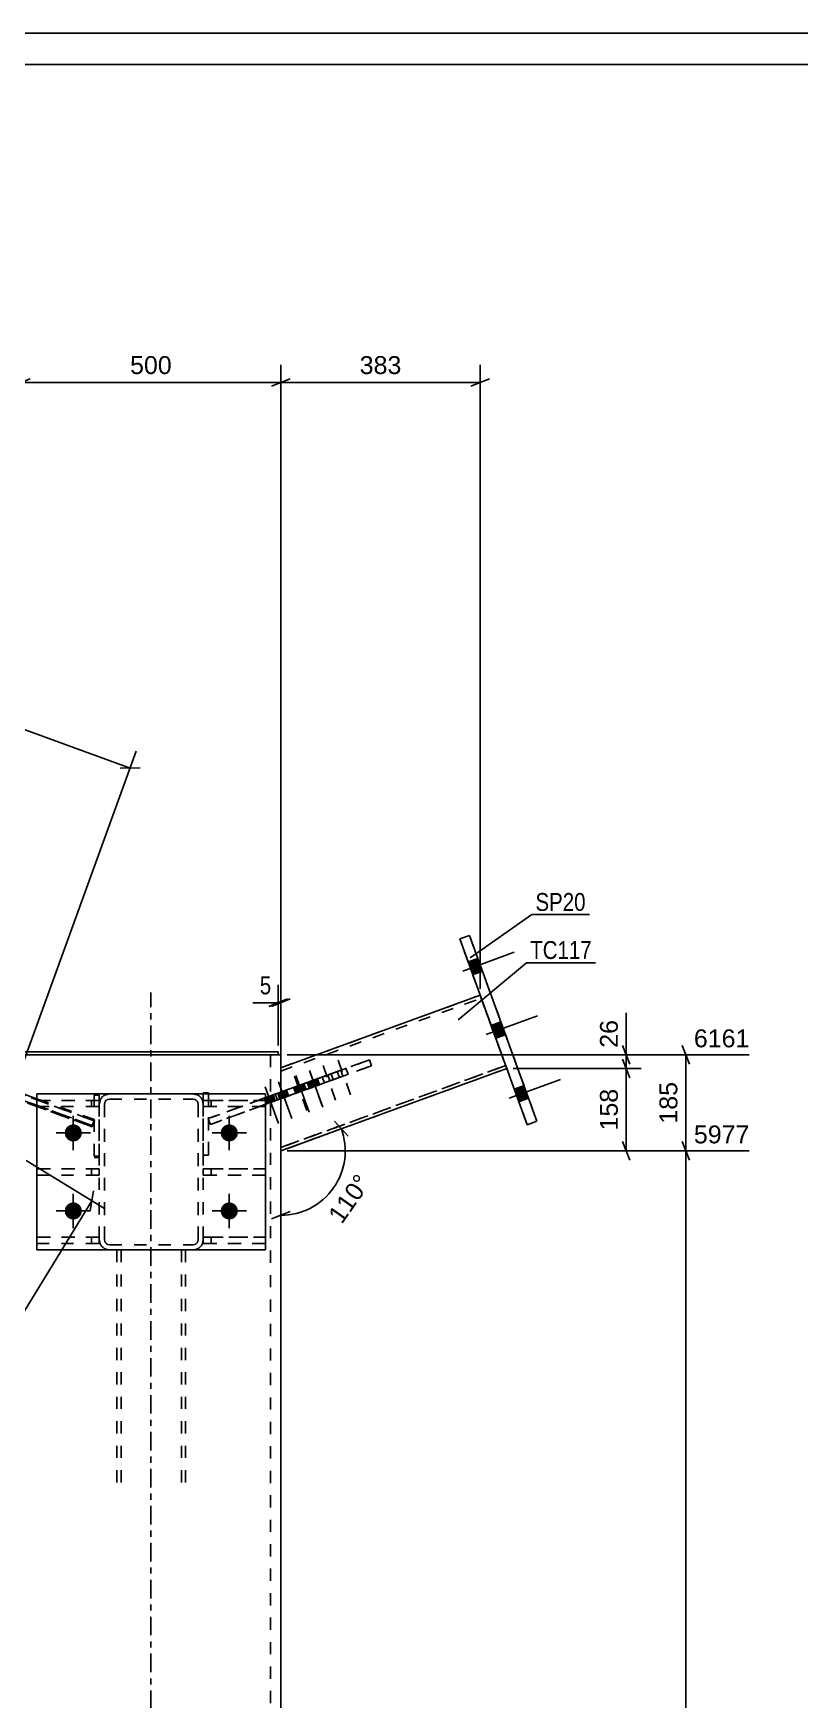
# Model space of a CAD drawing. Header units: millimetres. Extents: x -282 to 907, y -340 to 501.
# Drawn here: x 312.6 to 435.4, y 234.2 to 501.1 of the extents above; entities that cross this region are included whole.
import ezdxf

# ---------------------------------------------------------------- set-up
doc = ezdxf.new("R2010")
doc.units = ezdxf.units.MM
doc.linetypes.add('DXK_LINE_DOT2', pattern=[3.9198, 1.9599, -1.9599])
doc.linetypes.add('DXK_LINE_DOT3', pattern=[5.9187, 2.979, -0.9799, 0.9799, -0.9799])
doc.styles.add('Arial', font='ARIAL.TTF', dxfattribs={"height": 0.2})
doc.styles.add('Arial Narrow', font='ARIALN.TTF', dxfattribs={"height": 0.2})

# ---------------------------------------------------------------- blocks, each defined once
blk = doc.blocks.new('Unknown-284934793-1132')
at = {"color": 5, "linetype": 'Continuous'}
for p, q in [((907.31, 501.09), (-281.69, 501.09)), ((902.31, 496.09), (-276.69, 496.09))]:
    blk.add_line(p, q, dxfattribs=at)
blk = doc.blocks.new('Part-284934793-50578 - 50568')
at = {"color": 7, "linetype": 'DXK_LINE_DOT2'}
for p, q in [((324.81, 331.19), (324.18, 331.07)), ((324.81, 331.19), (338.15, 331.19)), ((324.81, 331.19), (324.81, 331.19)), ((338.15, 331.19), (338.15, 331.19)), ((338.79, 331.07), (338.15, 331.19)), ((323.27, 330.16), (323.15, 329.53)), ((323.15, 329.53), (323.15, 307.86)), ((323.98, 329.53), (324.04, 329.84)), ((323.98, 329.53), (323.98, 329.53)), ((323.98, 307.86), (323.98, 329.53)), ((324.5, 330.3), (324.81, 330.36)), ((324.81, 330.36), (324.81, 330.36)), ((324.81, 330.36), (338.15, 330.36)), ((338.15, 330.36), (338.15, 330.36)), ((338.15, 330.36), (338.47, 330.3)), ((338.92, 329.84), (338.98, 329.53)), ((338.98, 329.53), (338.98, 329.53)), ((338.98, 307.86), (338.98, 329.53)), ((339.81, 329.53), (339.69, 330.16)), ((339.81, 329.53), (339.81, 307.86)), ((323.15, 307.86), (323.27, 307.22)), ((323.98, 307.86), (323.98, 307.86)), ((324.04, 307.54), (323.98, 307.86)), ((324.81, 307.03), (324.5, 307.09)), ((324.81, 307.03), (324.81, 307.03)), ((324.81, 307.03), (338.15, 307.03)), ((338.47, 307.09), (338.15, 307.03)), ((338.15, 307.03), (338.15, 307.03)), ((338.98, 307.86), (338.92, 307.54)), ((338.98, 307.86), (338.98, 307.86)), ((339.69, 307.22), (339.81, 307.86)), ((324.18, 306.32), (324.81, 306.19)), ((324.81, 306.19), (338.15, 306.19)), ((324.81, 306.19), (324.81, 306.19)), ((338.15, 306.19), (338.79, 306.32)), ((338.15, 306.19), (338.15, 306.19))]:
    blk.add_line(p, q, dxfattribs=at)
at = {"color": 7, "linetype": 'DXK_LINE_DOT3'}
blk.add_line((331.48, 318.69), (331.48, 318.69), dxfattribs=at)
at = {"color": 7, "linetype": 'DXK_LINE_DOT2'}
for centre, radius, start, end in [((324.81, 329.53), 1.67, 112.5, 157.5), ((338.15, 329.53), 1.67, 22.5, 67.5), ((324.81, 329.53), 0.833, 112.5, 157.5), ((338.15, 329.53), 0.833, 22.5, 67.5), ((324.81, 307.86), 1.67, 202.5, 247.5), ((324.81, 307.86), 0.833, 202.5, 247.5), ((338.15, 307.86), 0.833, 292.5, 337.5), ((338.15, 307.86), 1.67, 292.5, 337.5)]:
    blk.add_arc(centre, radius, start, end, dxfattribs=at)
blk = doc.blocks.new('Part-284934793-50576 - 50568')
at = {"color": 7, "linetype": 'DXK_LINE_DOT3'}
blk.add_line((331.41, 13.64), (331.41, 347.46), dxfattribs=at)
at = {"color": 2, "linetype": 'Continuous'}
for p, q in [((312.4, 337.46), (350.43, 337.46)), ((352.25, 337.46), (351.83, 337.46)), ((352.25, 337.46), (352.25, 331.48)), ((352.25, 330.42), (352.25, 52.15))]:
    blk.add_line(p, q, dxfattribs=at)
at = {"color": 7, "linetype": 'DXK_LINE_DOT2'}
for p, q in [((312.64, 337.46), (313.91, 337.46)), ((351.83, 337.46), (350.19, 337.46)), ((350.58, 337.46), (350.58, 13.64)), ((352.25, 337.46), (351.27, 337.46)), ((352.25, 331.48), (352.25, 330.42))]:
    blk.add_line(p, q, dxfattribs=at)
blk = doc.blocks.new('Part-284934793-50579 - 50568')
at = {"color": 7, "linetype": 'DXK_LINE_DOT2'}
for p, q in [((324.81, 331.19), (324.18, 331.07)), ((324.18, 331.07), (324.81, 331.19)), ((324.81, 331.19), (338.15, 331.19)), ((324.81, 331.19), (324.81, 331.19)), ((338.15, 331.19), (324.81, 331.19)), ((338.15, 331.19), (338.15, 331.19)), ((338.79, 331.07), (338.15, 331.19)), ((338.15, 331.19), (338.79, 331.07)), ((323.27, 330.17), (323.15, 329.53)), ((323.15, 329.53), (323.27, 330.16)), ((323.15, 329.53), (323.15, 307.86)), ((323.98, 329.53), (324.04, 329.85)), ((324.04, 329.85), (323.98, 329.53)), ((323.98, 329.53), (323.98, 307.86)), ((324.5, 330.3), (324.81, 330.36)), ((324.81, 330.36), (324.5, 330.3)), ((324.81, 330.36), (338.15, 330.36)), ((324.81, 330.36), (324.81, 330.36)), ((324.81, 330.36), (338.15, 330.36)), ((338.15, 330.36), (338.15, 330.36)), ((338.15, 330.36), (338.47, 330.3)), ((338.47, 330.3), (338.15, 330.36)), ((338.92, 329.85), (338.98, 329.53)), ((338.98, 329.53), (338.92, 329.85)), ((338.98, 329.53), (338.98, 307.86)), ((339.81, 329.53), (339.69, 330.17)), ((339.69, 330.16), (339.81, 329.53)), ((339.81, 329.53), (339.81, 307.86)), ((323.15, 307.86), (323.27, 307.22)), ((323.27, 307.22), (323.15, 307.86)), ((324.04, 307.54), (323.98, 307.86)), ((323.98, 307.86), (324.04, 307.54)), ((324.81, 307.03), (324.5, 307.09)), ((324.5, 307.09), (324.81, 307.03)), ((324.81, 307.03), (338.15, 307.03)), ((324.81, 307.03), (324.81, 307.03)), ((324.81, 307.03), (338.15, 307.03)), ((338.47, 307.09), (338.15, 307.03)), ((338.15, 307.03), (338.47, 307.09)), ((338.15, 307.03), (338.15, 307.03)), ((338.98, 307.86), (338.92, 307.54)), ((338.92, 307.54), (338.98, 307.86)), ((339.69, 307.22), (339.81, 307.86)), ((339.81, 307.86), (339.69, 307.22)), ((324.18, 306.32), (324.81, 306.19)), ((324.81, 306.19), (324.18, 306.32)), ((324.81, 306.19), (324.81, 306.19)), ((324.81, 306.19), (338.15, 306.19)), ((338.15, 306.19), (338.79, 306.32)), ((338.79, 306.32), (338.15, 306.19)), ((338.15, 306.19), (338.15, 306.19))]:
    blk.add_line(p, q, dxfattribs=at)
at = {"color": 7, "linetype": 'DXK_LINE_DOT3'}
blk.add_line((331.48, 318.69), (331.48, 318.69), dxfattribs=at)
at = {"color": 2, "linetype": 'Continuous'}
blk.add_line((324.81, 306.19), (338.15, 306.19), dxfattribs=at)
at = {"color": 7, "linetype": 'DXK_LINE_DOT2'}
for centre, radius, start, end in [((324.81, 329.53), 1.67, 112.5, 157.5), ((324.81, 329.53), 1.67, 112.5, 157.5), ((338.15, 329.53), 1.67, 22.5, 67.5), ((338.15, 329.53), 1.67, 22.5, 67.5), ((324.81, 329.53), 0.833, 112.5, 157.5), ((324.81, 329.53), 0.833, 112.5, 157.5), ((338.15, 329.53), 0.833, 22.5, 67.5), ((338.15, 329.53), 0.833, 22.5, 67.5), ((324.81, 307.86), 1.67, 202.5, 247.5), ((324.81, 307.86), 1.67, 202.5, 247.5), ((324.81, 307.86), 0.833, 202.5, 247.5), ((324.81, 307.86), 0.833, 202.5, 247.5), ((338.15, 307.86), 0.833, 292.5, 337.5), ((338.15, 307.86), 0.833, 292.5, 337.5), ((338.15, 307.86), 1.67, 292.5, 337.5), ((338.15, 307.86), 1.67, 292.5, 337.5)]:
    blk.add_arc(centre, radius, start, end, dxfattribs=at)
blk = doc.blocks.new('Bolt-284934793-50707 - 50568')
at = {"linetype": 'Continuous'}
for points in [[(351, 331.03), (349.59, 330.51), (349.93, 329.57), (351.34, 330.09)], [(353.16, 331.81), (351.75, 331.3), (352.1, 330.36), (353.5, 330.87)], [(355.95, 332.83), (354.54, 332.31), (354.88, 331.38), (356.29, 331.89)], [(358.11, 333.61), (356.7, 333.1), (357.04, 332.16), (358.45, 332.67)]]:
    blk.add_hatch(color=1, dxfattribs=at).paths.add_polyline_path(points)
at = {"color": 1, "linetype": 'Continuous'}
for p, q in [((354.67, 334.14), (356.81, 328.26)), ((356.84, 334.92), (358.97, 329.05)), ((349.73, 332.34), (351.86, 326.46)), ((351, 331.03), (351.34, 330.09)), ((351.75, 331.3), (352.1, 330.36)), ((351.89, 333.12), (354.03, 327.25)), ((353.16, 331.81), (353.5, 330.87)), ((354.54, 332.31), (354.88, 331.38)), ((355.95, 332.83), (356.29, 331.89)), ((356.7, 333.1), (357.04, 332.16)), ((358.11, 333.61), (358.45, 332.67)), ((349.59, 330.51), (349.93, 329.57))]:
    blk.add_line(p, q, dxfattribs=at)
blk = doc.blocks.new('Part-284934793-50592 - 50568')
at = {"color": 2, "linetype": 'Continuous'}
for p, q in [((384.19, 347), (352.25, 335.38)), ((352.25, 322.07), (388.47, 335.26))]:
    blk.add_line(p, q, dxfattribs=at)
at = {"color": 7, "linetype": 'DXK_LINE_DOT2'}
for p, q in [((352.25, 335.38), (384.19, 347)), ((352.25, 334.84), (384.37, 346.53)), ((352.25, 334.84), (384.37, 346.53)), ((384.19, 347), (388.47, 335.26)), ((388.47, 335.26), (384.19, 347)), ((384.19, 347), (384.19, 347)), ((384.37, 346.53), (384.37, 346.53)), ((352.25, 322.61), (388.3, 335.73)), ((388.3, 335.73), (352.25, 322.61)), ((352.25, 335.38), (352.25, 322.07)), ((352.25, 322.07), (388.47, 335.26)), ((388.3, 335.73), (388.3, 335.73)), ((388.47, 335.26), (388.47, 335.26))]:
    blk.add_line(p, q, dxfattribs=at)
blk = doc.blocks.new('Part-284934793-50657 - 50568')
at = {"color": 2, "linetype": 'Continuous'}
for p, q in [((323.15, 331.21), (322.31, 331.21)), ((322.31, 331.21), (322.31, 331.19)), ((322.31, 331.21), (322.31, 331.21)), ((323.15, 331.19), (323.15, 331.21)), ((323.15, 331.21), (323.15, 331.21))]:
    blk.add_line(p, q, dxfattribs=at)
at = {"color": 7, "linetype": 'DXK_LINE_DOT2'}
for p, q in [((322.31, 321.21), (322.31, 331.21)), ((322.31, 331.21), (323.15, 331.21)), ((323.15, 321.21), (323.15, 331.21)), ((322.31, 321.21), (323.15, 321.21)), ((322.31, 321.21), (323.15, 321.21))]:
    blk.add_line(p, q, dxfattribs=at)
blk = doc.blocks.new('Part-284934793-50594 - 50568')
at = {"color": 2, "linetype": 'Continuous'}
for p, q in [((382.48, 356.58), (380.92, 356.01)), ((380.92, 356.01), (380.92, 356.01)), ((380.92, 356.01), (391.75, 326.25)), ((382.48, 356.58), (382.48, 356.58)), ((393.31, 326.82), (382.48, 356.58)), ((393.31, 326.82), (391.75, 326.25)), ((391.75, 326.25), (391.75, 326.25)), ((393.31, 326.82), (393.31, 326.82))]:
    blk.add_line(p, q, dxfattribs=at)
at = {"color": 7, "linetype": 'DXK_LINE_DOT2'}
for p, q in [((380.92, 356.01), (382.48, 356.58)), ((391.75, 326.25), (380.92, 356.01)), ((382.48, 356.58), (393.31, 326.82)), ((393.31, 326.82), (391.75, 326.25))]:
    blk.add_line(p, q, dxfattribs=at)
blk = doc.blocks.new('Part-284934793-50659 - 50568')
at = {"color": 7, "linetype": 'DXK_LINE_DOT2'}
for p, q in [((323.15, 331.01), (322.31, 331.01)), ((322.31, 331.01), (322.31, 321.01)), ((323.15, 331.01), (322.31, 331.01)), ((323.15, 321.01), (323.15, 331.01)), ((322.31, 321.01), (323.15, 321.01)), ((322.31, 321.01), (323.15, 321.01))]:
    blk.add_line(p, q, dxfattribs=at)
blk = doc.blocks.new('Part-284934793-50606 - 50568')
at = {"color": 2, "linetype": 'Continuous'}
for p, q in [((313.15, 306.19), (313.15, 331.19)), ((313.15, 331.19), (349.81, 331.19)), ((349.81, 331.19), (349.81, 306.19)), ((349.81, 306.19), (313.15, 306.19)), ((313.15, 306.19), (313.15, 306.19)), ((349.81, 306.19), (349.81, 306.19))]:
    blk.add_line(p, q, dxfattribs=at)
at = {"color": 7, "linetype": 'DXK_LINE_DOT2'}
for p, q in [((313.15, 331.19), (349.81, 331.19)), ((313.15, 306.19), (349.81, 306.19)), ((313.15, 306.19), (313.15, 306.19)), ((349.81, 306.19), (349.81, 306.19))]:
    blk.add_line(p, q, dxfattribs=at)
blk = doc.blocks.new('Part-284934793-50689 - 50568')
at = {"color": 7, "linetype": 'DXK_LINE_DOT2'}
for p, q in [((287.55, 339.58), (287.21, 338.64)), ((297.25, 336.04), (287.55, 339.58)), ((287.55, 339.58), (293.81, 337.3)), ((287.21, 338.64), (296.91, 335.1)), ((293.47, 336.36), (287.21, 338.64)), ((293.81, 337.3), (293.47, 336.36)), ((322.01, 325.93), (293.47, 336.36)), ((293.81, 337.3), (322.36, 326.87)), ((297.25, 336.04), (296.91, 335.1)), ((296.91, 335.1), (322.01, 325.93)), ((322.36, 326.87), (297.25, 336.04)), ((322.36, 326.87), (322.01, 325.93)), ((322.36, 326.87), (322.01, 325.93)), ((322.01, 325.93), (322.01, 325.93)), ((322.36, 326.87), (322.36, 326.87))]:
    blk.add_line(p, q, dxfattribs=at)
blk = doc.blocks.new('Part-284934793-50608 - 50568')
at = {"color": 7, "linetype": 'DXK_LINE_DOT2'}
for p, q in [((323.15, 319.19), (313.15, 319.19)), ((313.15, 319.19), (321.9, 319.19)), ((313.15, 319.19), (313.15, 318.19)), ((313.15, 318.19), (323.15, 318.19)), ((313.15, 318.19), (321.9, 318.19)), ((321.9, 319.19), (323.15, 319.19)), ((321.9, 319.19), (321.9, 318.19)), ((321.9, 318.19), (323.15, 318.19)), ((323.15, 319.19), (323.15, 319.19)), ((323.15, 319.19), (323.15, 318.19))]:
    blk.add_line(p, q, dxfattribs=at)
blk = doc.blocks.new('Part-284934793-50609 - 50568')
at = {"color": 7, "linetype": 'DXK_LINE_DOT2'}
for p, q in [((323.15, 330.15), (313.15, 330.15)), ((313.15, 330.15), (321.9, 330.15)), ((313.15, 330.15), (313.15, 329.15)), ((313.15, 329.15), (323.15, 329.15)), ((313.15, 329.15), (321.9, 329.15)), ((321.9, 330.15), (323.15, 330.15)), ((321.9, 330.15), (321.9, 329.15)), ((321.9, 329.15), (323.15, 329.15)), ((323.15, 330.15), (323.15, 330.15)), ((323.15, 330.15), (323.15, 329.15))]:
    blk.add_line(p, q, dxfattribs=at)
blk = doc.blocks.new('Part-284934793-50674 - 50568')
at = {"color": 7, "linetype": 'DXK_LINE_DOT2'}
for p, q in [((325.98, 306.19), (325.98, 306.2)), ((325.98, 306.2), (325.98, 268.21)), ((325.98, 306.2), (326.08, 306.2)), ((326.08, 306.19), (325.98, 306.19)), ((326.08, 306.2), (326.37, 306.2)), ((326.37, 306.19), (326.08, 306.19)), ((326.37, 306.2), (326.8, 306.2)), ((326.8, 306.19), (326.37, 306.19)), ((326.65, 306.2), (326.65, 268.21)), ((326.7, 306.2), (326.65, 306.2)), ((326.65, 306.19), (326.7, 306.19)), ((326.84, 306.2), (326.7, 306.2)), ((326.7, 306.19), (326.84, 306.19)), ((326.8, 306.2), (327.31, 306.2)), ((327.31, 306.19), (326.8, 306.19)), ((327.06, 306.2), (326.84, 306.2)), ((326.84, 306.19), (327.06, 306.19)), ((327.31, 306.2), (327.06, 306.2)), ((327.06, 306.19), (327.31, 306.19)), ((327.31, 306.2), (335.65, 306.2)), ((327.31, 306.2), (335.65, 306.2)), ((327.31, 306.19), (335.65, 306.19)), ((327.31, 306.19), (335.65, 306.19)), ((335.9, 306.2), (335.65, 306.2)), ((335.65, 306.2), (336.16, 306.2)), ((335.65, 306.19), (335.9, 306.19)), ((336.16, 306.19), (335.65, 306.19)), ((336.12, 306.2), (335.9, 306.2)), ((335.9, 306.19), (336.12, 306.19)), ((336.26, 306.2), (336.12, 306.2)), ((336.12, 306.19), (336.26, 306.19)), ((336.16, 306.2), (336.59, 306.2)), ((336.59, 306.19), (336.16, 306.19)), ((336.31, 306.2), (336.26, 306.2)), ((336.26, 306.19), (336.31, 306.19)), ((336.31, 306.2), (336.31, 268.21)), ((336.59, 306.2), (336.88, 306.2)), ((336.88, 306.19), (336.59, 306.19)), ((336.88, 306.2), (336.98, 306.2)), ((336.98, 306.19), (336.88, 306.19)), ((336.98, 306.19), (336.98, 306.2)), ((336.98, 306.2), (336.98, 268.21))]:
    blk.add_line(p, q, dxfattribs=at)
blk = doc.blocks.new('Part-284934793-50610 - 50568')
at = {"color": 7, "linetype": 'DXK_LINE_DOT2'}
for p, q in [((323.15, 308.24), (313.15, 308.24)), ((313.15, 308.24), (321.9, 308.24)), ((313.15, 308.24), (313.15, 307.24)), ((313.15, 307.24), (323.15, 307.24)), ((313.15, 307.24), (321.9, 307.24)), ((321.9, 308.24), (323.15, 308.24)), ((321.9, 308.24), (321.9, 307.24)), ((321.9, 307.24), (323.15, 307.24)), ((323.15, 308.24), (323.15, 308.24)), ((323.15, 308.24), (323.15, 307.24))]:
    blk.add_line(p, q, dxfattribs=at)
blk = doc.blocks.new('Part-284934793-50611 - 50568')
at = {"color": 7, "linetype": 'DXK_LINE_DOT2'}
for p, q in [((339.81, 318.19), (339.81, 319.19)), ((339.81, 319.19), (341.06, 319.19)), ((349.81, 319.19), (339.81, 319.19)), ((341.06, 318.19), (339.81, 318.19)), ((339.81, 318.19), (339.81, 318.19)), ((339.81, 318.19), (349.81, 318.19)), ((341.06, 318.19), (341.06, 319.19)), ((341.06, 319.19), (349.81, 319.19)), ((349.81, 318.19), (341.06, 318.19)), ((349.81, 318.19), (349.81, 319.19))]:
    blk.add_line(p, q, dxfattribs=at)
blk = doc.blocks.new('Part-284934793-50612 - 50568')
at = {"color": 7, "linetype": 'DXK_LINE_DOT2'}
for p, q in [((339.81, 329.15), (339.81, 330.15)), ((339.81, 330.15), (341.06, 330.15)), ((349.81, 330.15), (339.81, 330.15)), ((341.06, 329.15), (339.81, 329.15)), ((339.81, 329.15), (339.81, 329.15)), ((339.81, 329.15), (349.81, 329.15)), ((341.06, 329.15), (341.06, 330.15)), ((341.06, 330.15), (349.81, 330.15)), ((349.81, 329.15), (341.06, 329.15)), ((349.81, 329.15), (349.81, 330.15))]:
    blk.add_line(p, q, dxfattribs=at)
blk = doc.blocks.new('Part-284934793-50613 - 50568')
at = {"color": 7, "linetype": 'DXK_LINE_DOT2'}
for p, q in [((339.81, 307.24), (339.81, 308.24)), ((339.81, 308.24), (341.06, 308.24)), ((349.81, 308.24), (339.81, 308.24)), ((341.06, 307.24), (339.81, 307.24)), ((339.81, 307.24), (339.81, 307.24)), ((339.81, 307.24), (349.81, 307.24)), ((341.06, 307.24), (341.06, 308.24)), ((341.06, 308.24), (349.81, 308.24)), ((349.81, 307.24), (341.06, 307.24)), ((349.81, 307.24), (349.81, 308.24))]:
    blk.add_line(p, q, dxfattribs=at)
blk = doc.blocks.new('Part-284934793-50678 - 50568')
at = {"color": 2, "linetype": 'Continuous'}
for p, q in [((351.36, 331.16), (361.87, 334.98)), ((362.21, 334.04), (351.7, 330.22)), ((361.87, 334.98), (362.21, 334.04)), ((351.36, 331.16), (349.81, 330.6)), ((351.36, 331.16), (351.7, 330.22)), ((351.7, 330.22), (349.81, 329.53))]:
    blk.add_line(p, q, dxfattribs=at)
at = {"color": 7, "linetype": 'DXK_LINE_DOT2'}
for p, q in [((361.87, 334.98), (356.48, 333.02)), ((356.82, 332.08), (362.21, 334.04)), ((356.48, 333.02), (340.61, 327.24)), ((340.95, 326.3), (356.82, 332.08)), ((356.48, 333.02), (356.82, 332.08)), ((349.81, 330.6), (340.61, 327.24)), ((349.81, 329.53), (340.95, 326.3)), ((340.61, 327.24), (340.61, 327.24)), ((340.61, 327.24), (340.95, 326.3)), ((340.61, 327.24), (340.95, 326.3)), ((340.95, 326.3), (340.95, 326.3))]:
    blk.add_line(p, q, dxfattribs=at)
blk = doc.blocks.new('Part-284934793-50679 - 50568')
at = {"color": 7, "linetype": 'DXK_LINE_DOT2'}
for p, q in [((366.44, 336.65), (356.66, 333.09)), ((359.77, 334.22), (366.44, 336.65)), ((366.44, 336.65), (366.78, 335.71)), ((340.61, 327.24), (359.77, 334.22)), ((357, 332.15), (366.78, 335.71)), ((359.77, 334.22), (360.11, 333.28)), ((366.78, 335.71), (360.11, 333.28)), ((356.66, 333.09), (340.61, 327.24)), ((360.11, 333.28), (340.95, 326.3)), ((340.95, 326.3), (357, 332.15)), ((356.66, 333.09), (357, 332.15)), ((340.61, 327.24), (340.61, 327.24)), ((340.61, 327.24), (340.95, 326.3)), ((340.61, 327.24), (340.95, 326.3)), ((340.95, 326.3), (340.95, 326.3))]:
    blk.add_line(p, q, dxfattribs=at)
blk = doc.blocks.new('Part-284934793-50624 - 50568')
at = {"color": 2, "linetype": 'Continuous'}
for p, q in [((351.83, 337.96), (311, 337.96)), ((311, 337.96), (311, 337.46)), ((311, 337.46), (312.4, 337.46)), ((351.83, 337.46), (350.43, 337.46)), ((351.83, 337.46), (351.83, 337.96))]:
    blk.add_line(p, q, dxfattribs=at)
at = {"color": 7, "linetype": 'DXK_LINE_DOT2'}
for p, q in [((351.83, 337.96), (311, 337.96)), ((350.43, 337.46), (312.4, 337.46))]:
    blk.add_line(p, q, dxfattribs=at)
blk = doc.blocks.new('Part-284934793-50637 - 50568')
at = {"color": 2, "linetype": 'Continuous'}
for p, q in [((339.81, 331.38), (339.81, 331.38)), ((339.81, 331.38), (339.81, 331.19)), ((340.65, 331.38), (339.81, 331.38)), ((340.65, 331.38), (340.65, 331.38)), ((340.65, 331.19), (340.65, 331.38))]:
    blk.add_line(p, q, dxfattribs=at)
at = {"color": 7, "linetype": 'DXK_LINE_DOT2'}
for p, q in [((339.81, 331.38), (340.65, 331.38)), ((339.81, 331.19), (339.81, 321.38)), ((340.65, 331.19), (340.65, 321.38)), ((339.81, 321.38), (340.65, 321.38)), ((339.81, 321.38), (340.65, 321.38))]:
    blk.add_line(p, q, dxfattribs=at)
blk = doc.blocks.new('Part-284934793-50639 - 50568')
at = {"color": 7, "linetype": 'DXK_LINE_DOT2'}
for p, q in [((339.81, 321.38), (339.81, 331.38)), ((339.81, 331.38), (340.65, 331.38)), ((340.65, 331.38), (339.81, 331.38)), ((340.65, 331.38), (340.65, 321.38)), ((340.65, 321.38), (339.81, 321.38)), ((339.81, 321.38), (340.65, 321.38))]:
    blk.add_line(p, q, dxfattribs=at)
blk = doc.blocks.new('Part-284934793-50688 - 50568')
at = {"color": 2, "linetype": 'Continuous'}
for p, q in [((291.7, 338.23), (291.36, 337.29)), ((301.8, 333.49), (291.36, 337.29)), ((291.7, 338.23), (302.14, 334.43)), ((302.14, 334.43), (301.8, 333.49)), ((302.14, 334.43), (313.15, 330.42)), ((301.8, 333.49), (313.15, 329.36))]:
    blk.add_line(p, q, dxfattribs=at)
at = {"color": 7, "linetype": 'DXK_LINE_DOT2'}
for p, q in [((291.36, 337.29), (297.13, 335.18)), ((297.48, 336.12), (291.7, 338.23)), ((297.48, 336.12), (297.13, 335.18)), ((297.13, 335.18), (322.01, 326.13)), ((322.36, 327.07), (297.48, 336.12)), ((313.15, 330.42), (322.36, 327.07)), ((313.15, 329.36), (322.01, 326.13)), ((322.36, 327.07), (322.01, 326.13)), ((322.36, 327.07), (322.01, 326.13)), ((322.01, 326.13), (322.01, 326.13)), ((322.36, 327.07), (322.36, 327.07))]:
    blk.add_line(p, q, dxfattribs=at)
blk = doc.blocks.new('Bolt-284934793-50695 - 50568')
at = {"linetype": 'Continuous'}
for points in [[(382.26, 352.33), (383, 350.29), (384.56, 350.86), (383.82, 352.9)], [(382.26, 352.33), (383, 350.29), (384.56, 350.86), (383.82, 352.9)], [(382.26, 352.33), (383, 350.29), (384.56, 350.86), (383.82, 352.9)], [(385.96, 342.15), (386.7, 340.11), (388.27, 340.68), (387.53, 342.72)], [(385.96, 342.15), (386.7, 340.11), (388.27, 340.68), (387.53, 342.72)], [(389.67, 331.97), (390.41, 329.93), (391.97, 330.5), (391.23, 332.54)], [(389.67, 331.97), (390.41, 329.93), (391.97, 330.5), (391.23, 332.54)], [(389.67, 331.97), (390.41, 329.93), (391.97, 330.5), (391.23, 332.54)]]:
    blk.add_hatch(color=1, dxfattribs=at).paths.add_polyline_path(points)
at = {"color": 1, "linetype": 'Continuous'}
for p, q in [((381.45, 350.88), (389.67, 353.88)), ((381.45, 350.88), (389.67, 353.88)), ((381.45, 350.88), (389.67, 353.88)), ((382.26, 352.33), (383.82, 352.9)), ((382.26, 352.33), (383.82, 352.9)), ((382.26, 352.33), (383.82, 352.9)), ((383, 350.29), (384.56, 350.86)), ((383, 350.29), (384.56, 350.86)), ((383, 350.29), (384.56, 350.86)), ((385.16, 340.7), (393.38, 343.7)), ((385.16, 340.7), (393.38, 343.7)), ((385.96, 342.15), (387.53, 342.72)), ((385.96, 342.15), (387.53, 342.72)), ((386.7, 340.11), (388.27, 340.68)), ((386.7, 340.11), (388.27, 340.68)), ((388.86, 330.52), (397.08, 333.52)), ((388.86, 330.52), (397.08, 333.52)), ((388.86, 330.52), (397.08, 333.52)), ((389.67, 331.97), (391.23, 332.54)), ((389.67, 331.97), (391.23, 332.54)), ((389.67, 331.97), (391.23, 332.54)), ((390.41, 329.93), (391.97, 330.5)), ((390.41, 329.93), (391.97, 330.5)), ((390.41, 329.93), (391.97, 330.5))]:
    blk.add_line(p, q, dxfattribs=at)
blk = doc.blocks.new('Bolt-284934793-50699 - 50568')
at = {"linetype": 'Continuous'}
for points in [[(317.61, 324.94), (317.64, 325.23), (317.72, 325.5), (317.87, 325.75), (318.06, 325.97), (318.29, 326.13), (318.56, 326.25), (318.84, 326.31), (319.12, 326.31), (319.41, 326.25), (319.67, 326.13), (319.9, 325.97), (320.09, 325.75), (320.24, 325.5), (320.33, 325.23), (320.36, 324.94), (320.33, 324.66), (320.24, 324.38), (320.09, 324.14), (319.9, 323.92), (319.67, 323.75), (319.41, 323.64), (319.12, 323.58), (318.84, 323.58), (318.56, 323.64), (318.29, 323.75), (318.06, 323.92), (317.87, 324.14), (317.72, 324.38), (317.64, 324.66)], [(342.61, 324.94), (342.64, 325.23), (342.72, 325.5), (342.87, 325.75), (343.06, 325.97), (343.29, 326.13), (343.56, 326.25), (343.84, 326.31), (344.12, 326.31), (344.41, 326.25), (344.67, 326.13), (344.9, 325.97), (345.09, 325.75), (345.24, 325.5), (345.33, 325.23), (345.36, 324.94), (345.33, 324.66), (345.24, 324.38), (345.09, 324.14), (344.9, 323.92), (344.67, 323.75), (344.41, 323.64), (344.12, 323.58), (343.84, 323.58), (343.56, 323.64), (343.29, 323.75), (343.06, 323.92), (342.87, 324.14), (342.72, 324.38), (342.64, 324.66)], [(317.61, 312.44), (317.64, 312.73), (317.72, 313), (317.87, 313.25), (318.06, 313.47), (318.29, 313.63), (318.56, 313.75), (318.84, 313.81), (319.12, 313.81), (319.41, 313.75), (319.67, 313.63), (319.9, 313.47), (320.09, 313.25), (320.24, 313), (320.33, 312.73), (320.36, 312.44), (320.33, 312.16), (320.24, 311.88), (320.09, 311.64), (319.9, 311.42), (319.67, 311.25), (319.41, 311.14), (319.12, 311.08), (318.84, 311.08), (318.56, 311.14), (318.29, 311.25), (318.06, 311.42), (317.87, 311.64), (317.72, 311.88), (317.64, 312.16)], [(342.61, 312.44), (342.64, 312.73), (342.72, 313), (342.87, 313.25), (343.06, 313.47), (343.29, 313.63), (343.56, 313.75), (343.84, 313.81), (344.12, 313.81), (344.41, 313.75), (344.67, 313.63), (344.9, 313.47), (345.09, 313.25), (345.24, 313), (345.33, 312.73), (345.36, 312.44), (345.33, 312.16), (345.24, 311.88), (345.09, 311.64), (344.9, 311.42), (344.67, 311.25), (344.41, 311.14), (344.12, 311.08), (343.84, 311.08), (343.56, 311.14), (343.29, 311.25), (343.06, 311.42), (342.87, 311.64), (342.72, 311.88), (342.64, 312.16)]]:
    blk.add_hatch(color=1, dxfattribs=at).paths.add_polyline_path(points)
at = {"color": 1, "linetype": 'Continuous'}
for p, q in [((318.98, 322.19), (318.98, 327.69)), ((343.98, 322.19), (343.98, 327.69)), ((316.23, 324.94), (321.73, 324.94)), ((341.23, 324.94), (346.73, 324.94)), ((318.98, 309.69), (318.98, 315.19)), ((343.98, 309.69), (343.98, 315.19)), ((316.23, 312.44), (321.73, 312.44)), ((341.23, 312.44), (346.73, 312.44))]:
    blk.add_line(p, q, dxfattribs=at)
blk = doc.blocks.new('Bolt-284934793-50708 - 50568')
at = {"color": 1, "linetype": 'DXK_LINE_DOT2'}
for p, q in [((361.42, 336.59), (363.56, 330.72)), ((354.43, 334.05), (356.56, 328.18)), ((356.82, 334.92), (358.96, 329.05)), ((358.89, 333.9), (359.23, 332.96)), ((359.03, 335.72), (361.16, 329.85)), ((360.3, 334.41), (360.64, 333.47)), ((361.28, 334.77), (361.63, 333.83)), ((362.69, 335.28), (363.04, 334.34)), ((354.29, 332.23), (354.63, 331.29)), ((355.7, 332.74), (356.04, 331.8)), ((356.68, 333.1), (357.03, 332.16)), ((358.09, 333.61), (358.44, 332.67))]:
    blk.add_line(p, q, dxfattribs=at)
blk = doc.blocks.new('StraightDimension-284934793-58026 - 50568')
at = {"color": 7, "linetype": 'Continuous'}
for p, q in [((353.25, 337.46), (427.35, 337.46)), ((417.76, 335.96), (416.56, 338.96)), ((417.16, 322.07), (417.16, 337.46)), ((416.56, 323.57), (417.76, 320.57)), ((353.25, 322.07), (427.35, 322.07))]:
    blk.add_line(p, q, dxfattribs=at)
at = {"color": 0, "linetype": 'Continuous'}
blk.add_wipeout([(427.95, 338.06), (427.95, 342.26), (417.86, 342.26), (417.86, 338.06)], dxfattribs=at)
at = {"color": 0}
blk.add_wipeout([(416.41, 333.7), (412.21, 333.7), (412.21, 325.83), (416.41, 325.83)], dxfattribs=at)
at = {"color": 3, "linetype": 'Continuous', "style": 'Arial'}
blk.add_text('6161', height=2.865, dxfattribs=at).set_placement((418.46, 338.66))
at = {"color": 3, "style": 'Arial'}
blk.add_text('185', height=2.865, rotation=90.0002, dxfattribs=at).set_placement((415.81, 326.43))
blk = doc.blocks.new('StraightDimension-284934793-58530 - 50568')
at = {"color": 7, "linetype": 'Continuous'}
for p, q in [((310.58, 336.25), (310.58, 448.01)), ((352.25, 336.38), (352.25, 448.01)), ((312.08, 445.76), (309.08, 444.56)), ((310.58, 445.16), (352.25, 445.16)), ((350.75, 444.56), (353.75, 445.76))]:
    blk.add_line(p, q, dxfattribs=at)
at = {"color": 0}
blk.add_wipeout([(335.35, 445.91), (335.35, 450.11), (327.48, 450.11), (327.48, 445.91)], dxfattribs=at)
at = {"color": 3, "style": 'Arial'}
blk.add_text('500', height=2.865, dxfattribs=at).set_placement((328.08, 446.51))
blk = doc.blocks.new('StraightDimension-284934793-58289 - 50568')
at = {"color": 7, "linetype": 'Continuous'}
for p, q in [((353.25, 337.46), (410.02, 337.46)), ((407.02, 338.96), (408.22, 335.96)), ((408.22, 333.76), (407.02, 336.76)), ((407.62, 335.26), (407.62, 337.46)), ((389.47, 335.26), (410.02, 335.26))]:
    blk.add_line(p, q, dxfattribs=at)
at = {"color": 0}
blk.add_wipeout([(406.87, 343.63), (402.67, 343.63), (402.67, 337.98), (406.87, 337.98)], dxfattribs=at)
at = {"color": 7, "linetype": 'Continuous'}
blk.add_line((407.62, 337.46), (407.62, 344.16), dxfattribs=at)
blk.add_line((407.62, 337.46), (407.62, 344.16), dxfattribs=at)
at = {"color": 3, "style": 'Arial'}
blk.add_text('26', height=2.865, rotation=90.0002, dxfattribs=at).set_placement((406.27, 338.58))
blk = doc.blocks.new('StraightDimension-284934793-58027 - 50568')
at = {"color": 7, "linetype": 'Continuous'}
for p, q in [((417.76, 320.57), (416.56, 323.57)), ((353.25, 322.07), (427.35, 322.07)), ((417.16, 53.5), (417.16, 322.07))]:
    blk.add_line(p, q, dxfattribs=at)
at = {"color": 0, "linetype": 'Continuous'}
blk.add_wipeout([(427.95, 322.67), (427.95, 326.87), (417.86, 326.87), (417.86, 322.67)], dxfattribs=at)
at = {"color": 3, "linetype": 'Continuous', "style": 'Arial'}
blk.add_text('5977', height=2.865, dxfattribs=at).set_placement((418.46, 323.27))
blk = doc.blocks.new('StraightDimension-284934793-58290 - 50568')
at = {"color": 7, "linetype": 'Continuous'}
for p, q in [((408.22, 333.76), (407.02, 336.76)), ((389.47, 335.26), (410.02, 335.26)), ((407.62, 322.07), (407.62, 335.26)), ((407.02, 323.57), (408.22, 320.57)), ((353.25, 322.07), (410.02, 322.07))]:
    blk.add_line(p, q, dxfattribs=at)
at = {"color": 0}
blk.add_wipeout([(406.87, 332.6), (402.67, 332.6), (402.67, 324.73), (406.87, 324.73)], dxfattribs=at)
at = {"color": 3, "style": 'Arial'}
blk.add_text('158', height=2.865, rotation=90.0002, dxfattribs=at).set_placement((406.27, 325.33))
blk = doc.blocks.new('StraightDimension-284934793-58399 - 50568')
at = {"color": 7, "linetype": 'Continuous'}
for p, q in [((311.43, 320.53), (324, 312.84)), ((321.68, 312.5), (322.22, 315.68)), ((191.76, 101.58), (321.95, 314.09)), ((181.24, 108.02), (193.8, 100.33)), ((192.03, 103.17), (191.49, 99.99))]:
    blk.add_line(p, q, dxfattribs=at)
at = {"color": 0}
blk.add_wipeout([(258.85, 212.53), (255.27, 214.73), (250, 206.12), (253.58, 203.92)], dxfattribs=at)
at = {"color": 3, "style": 'Arial'}
blk.add_text('2991', height=2.865, rotation=58.5047, dxfattribs=at).set_placement((253.38, 204.75))
blk = doc.blocks.new('StraightDimension-284934793-58529 - 50568')
at = {"color": 7, "linetype": 'Continuous'}
for p, q in [((352.25, 336.38), (352.25, 448.01)), ((384.19, 348), (384.19, 448.01)), ((353.75, 445.76), (350.75, 444.56)), ((352.25, 445.16), (384.19, 445.16)), ((382.69, 444.56), (385.69, 445.76))]:
    blk.add_line(p, q, dxfattribs=at)
at = {"color": 0}
blk.add_wipeout([(372.16, 445.91), (372.16, 450.11), (364.29, 450.11), (364.29, 445.91)], dxfattribs=at)
at = {"color": 3, "style": 'Arial'}
blk.add_text('383', height=2.865, dxfattribs=at).set_placement((364.89, 446.51))
blk = doc.blocks.new('AngleDimension-284934793-58919 - 50568')
at = {"color": 7, "linetype": 'Continuous'}
for p, q in [((363.02, 324.4), (360.87, 326.81)), ((361.94, 325.6), (352.25, 322.07)), ((353.19, 322.42), (361.94, 325.6)), ((352.25, 311.76), (352.25, 322.07)), ((353.75, 312.36), (350.75, 311.16))]:
    blk.add_line(p, q, dxfattribs=at)
blk.add_arc((352.25, 322.07), 10.32, 270, 19.9999, dxfattribs=at)
at = {"color": 0}
blk.add_wipeout([(367.59, 317.11), (364.15, 319.52), (358.72, 311.76), (362.16, 309.35)], dxfattribs=at)
at = {"color": 3, "style": 'Arial'}
blk.add_text('110°', height=2.865, rotation=54.9982, dxfattribs=at).set_placement((362.01, 310.19))
blk = doc.blocks.new('StraightDimension-284934793-59744 - 50568')
at = {"color": 7, "linetype": 'Continuous'}
for p, q in [((267.57, 352.02), (285.71, 401.87)), ((286.35, 399.24), (283.12, 399.14)), ((284.73, 399.19), (328.11, 383.4)), ((310.92, 336.19), (329.08, 386.08)), ((326.49, 383.35), (329.72, 383.45))]:
    blk.add_line(p, q, dxfattribs=at)
at = {"color": 0}
blk.add_wipeout([(310.38, 390.65), (311.81, 394.6), (304.42, 397.29), (302.98, 393.35)], dxfattribs=at)
at = {"color": 3, "style": 'Arial'}
blk.add_text('554', height=2.865, rotation=-20.002, dxfattribs=at).set_placement((303.75, 393.7))
blk = doc.blocks.new('StraightDimension-284934793-64313 - 50568')
at = {"color": 7, "linetype": 'Continuous'}
for p, q in [((351.83, 338.96), (351.83, 348.65)), ((352.25, 338.46), (352.25, 348.65)), ((350.33, 345.2), (353.33, 346.4)), ((353.75, 346.4), (350.75, 345.2)), ((351.83, 345.8), (352.25, 345.8))]:
    blk.add_line(p, q, dxfattribs=at)
at = {"color": 0}
blk.add_wipeout([(351.31, 346.55), (351.31, 350.75), (348.28, 350.75), (348.28, 346.55)], dxfattribs=at)
at = {"color": 7, "linetype": 'Continuous'}
blk.add_line((351.83, 345.8), (347.75, 345.8), dxfattribs=at)
blk.add_line((351.83, 345.8), (347.75, 345.8), dxfattribs=at)
at = {"color": 3, "style": 'Arial Narrow'}
blk.add_text('5', height=2.86, dxfattribs=at).set_placement((348.88, 347.15))
blk = doc.blocks.new('Mark-284934793-50798 - 50568')
at = {"color": 0}
blk.add_wipeout([(401.11, 360.51), (401.11, 363.51), (393.07, 363.51), (393.07, 360.51)], dxfattribs=at)
blk.add_wipeout([(401.11, 360.51), (401.11, 363.51), (393.07, 363.51), (393.07, 360.51)], dxfattribs=at)
at = {"color": 30, "linetype": 'Continuous'}
for p, q in [((382.62, 352.98), (392.47, 359.91)), ((392.47, 359.91), (401.71, 359.91))]:
    blk.add_line(p, q, dxfattribs=at)
at = {"color": 3, "style": 'Arial Narrow'}
blk.add_text('SP20', height=2.863, dxfattribs=at).set_placement((393.07, 360.51))
blk = doc.blocks.new('Mark-284934793-58584 - 50568')
at = {"color": 0}
blk.add_wipeout([(402.1, 352.81), (402.1, 355.81), (392.23, 355.81), (392.23, 352.81)], dxfattribs=at)
blk.add_wipeout([(402.1, 352.81), (402.1, 355.81), (392.23, 355.81), (392.23, 352.81)], dxfattribs=at)
at = {"color": 30, "linetype": 'Continuous'}
for p, q in [((380.67, 343.06), (391.63, 352.21)), ((391.63, 352.21), (402.7, 352.21))]:
    blk.add_line(p, q, dxfattribs=at)
at = {"color": 3, "style": 'Arial Narrow'}
blk.add_text('TC117', height=2.863, dxfattribs=at).set_placement((392.23, 352.81))

msp = doc.modelspace()

# ---------------------------------------------------------------- block references
for name in ['Unknown-284934793-1132', 'Part-284934793-50594 - 50568', 'Bolt-284934793-50695 - 50568', 'Part-284934793-50576 - 50568', 'Part-284934793-50592 - 50568', 'Part-284934793-50689 - 50568', 'Part-284934793-50688 - 50568', 'Part-284934793-50624 - 50568', 'Part-284934793-50679 - 50568', 'Bolt-284934793-50708 - 50568', 'Part-284934793-50678 - 50568', 'Bolt-284934793-50707 - 50568', 'Part-284934793-50606 - 50568', 'Part-284934793-50657 - 50568', 'Part-284934793-50659 - 50568', 'Part-284934793-50578 - 50568', 'Part-284934793-50579 - 50568', 'Part-284934793-50637 - 50568', 'Part-284934793-50639 - 50568', 'Part-284934793-50609 - 50568', 'Part-284934793-50612 - 50568', 'Bolt-284934793-50699 - 50568', 'Part-284934793-50608 - 50568', 'Part-284934793-50611 - 50568', 'Part-284934793-50610 - 50568', 'Part-284934793-50613 - 50568', 'Part-284934793-50674 - 50568']:
    msp.add_blockref(name, (0, 0))

# ---------------------------------------------------------------- next in the draw order: block references
for name in ['StraightDimension-284934793-58026 - 50568', 'StraightDimension-284934793-58399 - 50568']:
    msp.add_blockref(name, (0, 0))

# ---------------------------------------------------------------- next in the draw order: block references
for name in ['StraightDimension-284934793-58530 - 50568', 'StraightDimension-284934793-58027 - 50568']:
    msp.add_blockref(name, (0, 0))

# ---------------------------------------------------------------- next in the draw order: block references
for name in ['StraightDimension-284934793-59744 - 50568', 'StraightDimension-284934793-58289 - 50568']:
    msp.add_blockref(name, (0, 0))

# ---------------------------------------------------------------- next in the draw order: block references
msp.add_blockref('StraightDimension-284934793-58290 - 50568', (0, 0))

# ---------------------------------------------------------------- next in the draw order: block references
for name in ['StraightDimension-284934793-58529 - 50568', 'AngleDimension-284934793-58919 - 50568']:
    msp.add_blockref(name, (0, 0))

# ---------------------------------------------------------------- next in the draw order: block references
for name in ['Mark-284934793-50798 - 50568', 'StraightDimension-284934793-64313 - 50568']:
    msp.add_blockref(name, (0, 0))

# ---------------------------------------------------------------- next in the draw order: block references
msp.add_blockref('Mark-284934793-58584 - 50568', (0, 0))

doc.saveas('drawing.dxf')
